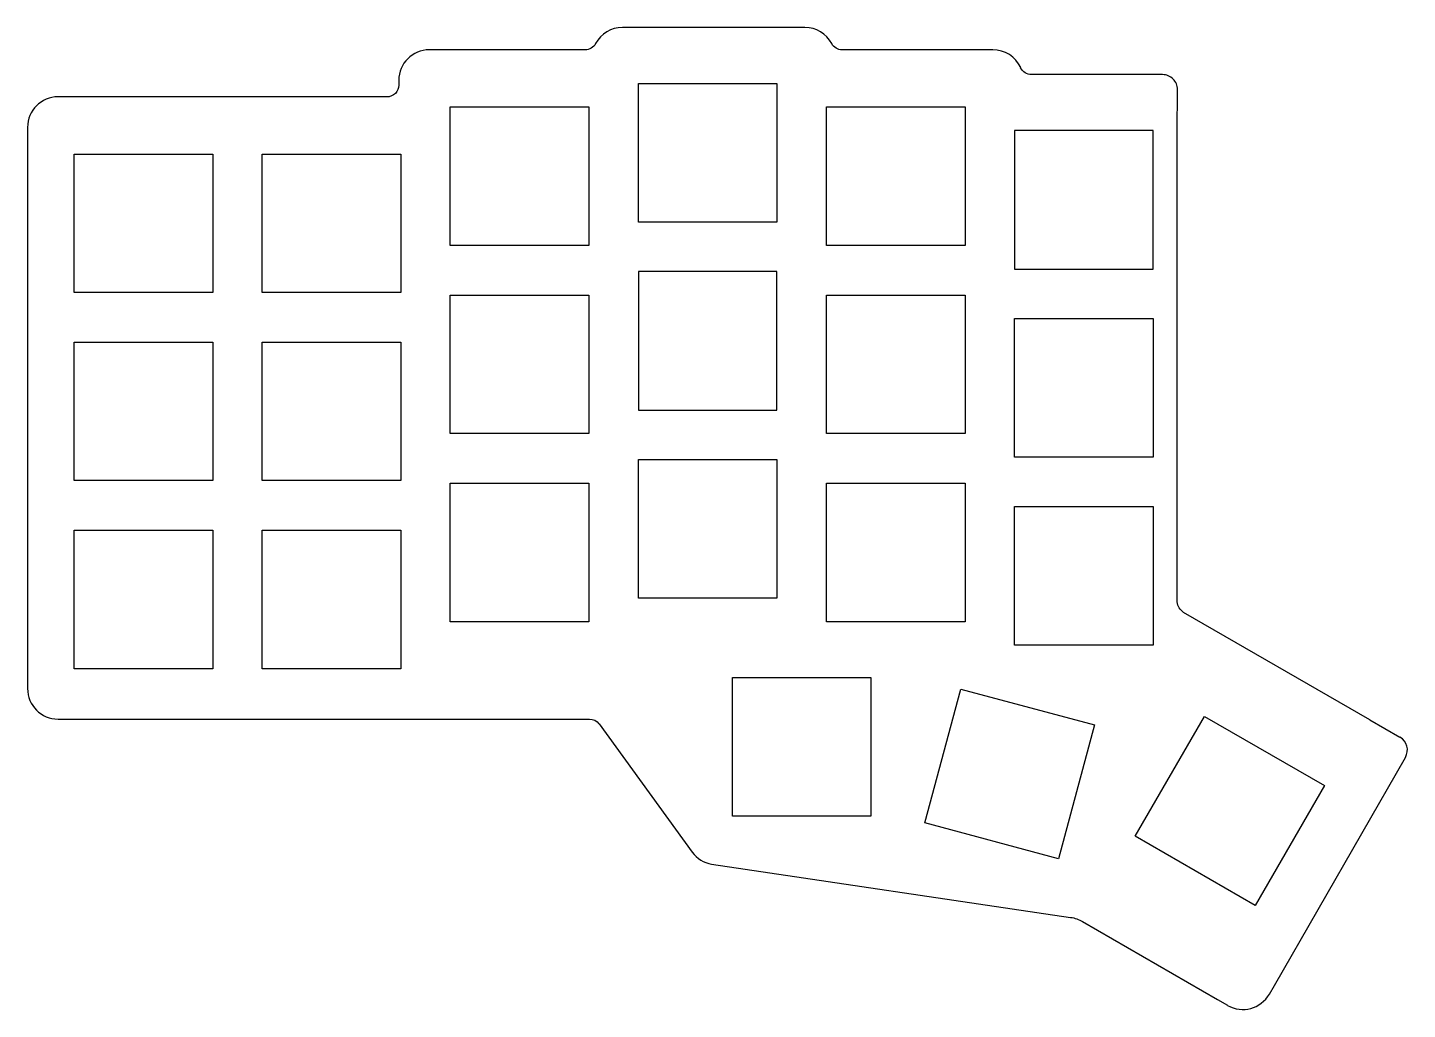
# Model space of a CAD drawing. Header units: millimetres. Extents: x 80 to 219, y 57 to 156.
import ezdxf

# ---------------------------------------------------------------- set-up
doc = ezdxf.new("R2010")
doc.units = ezdxf.units.MM
doc.layers.get('0').update_dxf_attribs({"linetype": 'CONTINUOUS'})

msp = doc.modelspace()

# ---------------------------------------------------------------- linework, layer by layer
for p, q in [((158.04, 156.45, 0.75), (139.61, 156.45, 0.75)), ((135.84, 154.2, 0.75), (120.1, 154.2, 0.75)), ((176.18, 154.2, 0.75), (161.81, 154.2, 0.75)), ((177.03, 154.2, 0.75), (176.18, 154.2, 0.75)), ((117.02, 151.12, 0.75), (117.02, 150.65, 0.75)), ((141.22, 136.81, 0.75), (141.22, 150.81, 0.75)), ((141.22, 150.81, 0.75), (155.22, 150.81, 0.75)), ((155.22, 150.81, 0.75), (155.22, 136.81, 0.75)), ((194.18, 151.7, 0.75), (180.93, 151.7, 0.75)), ((83.32, 149.45, 0.75), (82.6, 149.45, 0.75)), ((115.82, 149.45, 0.75), (83.32, 149.45, 0.75)), ((195.65, 145.81, 0.75), (195.68, 150.19, 0.75)), ((122.22, 134.43, 0.75), (122.22, 148.43, 0.75)), ((122.22, 148.43, 0.75), (136.22, 148.43, 0.75)), ((136.22, 148.43, 0.75), (136.22, 134.43, 0.75)), ((160.23, 134.43, 0.75), (160.23, 148.43, 0.75)), ((160.23, 148.43, 0.75), (174.23, 148.43, 0.75)), ((174.23, 148.43, 0.75), (174.23, 134.43, 0.75)), ((79.52, 146.37, 0.75), (79.52, 145.65, 0.75)), ((79.52, 145.65, 0.75), (79.52, 89.68, 0.75)), ((193.23, 146.06, 0.75), (179.23, 146.06, 0.75)), ((179.23, 146.06, 0.75), (179.23, 132.06, 0.75)), ((193.23, 132.06, 0.75), (193.23, 146.06, 0.75)), ((195.65, 98.45, 0.75), (195.65, 145.81, 0.75)), ((84.22, 129.68, 0.75), (84.22, 143.68, 0.75)), ((84.22, 143.68, 0.75), (98.22, 143.68, 0.75)), ((98.22, 143.68, 0.75), (98.22, 129.68, 0.75)), ((103.22, 129.68, 0.75), (103.22, 143.68, 0.75)), ((103.22, 143.68, 0.75), (117.22, 143.68, 0.75)), ((117.22, 143.68, 0.75), (117.22, 129.68, 0.75)), ((155.22, 136.81, 0.75), (141.22, 136.81, 0.75)), ((136.22, 134.43, 0.75), (122.22, 134.43, 0.75)), ((174.23, 134.43, 0.75), (160.23, 134.43, 0.75)), ((155.22, 131.81, 0.75), (141.22, 131.81, 0.75)), ((141.22, 131.81, 0.75), (141.22, 117.81, 0.75)), ((155.22, 117.81, 0.75), (155.22, 131.81, 0.75)), ((179.23, 132.06, 0.75), (193.23, 132.06, 0.75)), ((98.22, 129.68, 0.75), (84.22, 129.68, 0.75)), ((117.22, 129.68, 0.75), (103.22, 129.68, 0.75)), ((122.22, 115.43, 0.75), (122.22, 129.43, 0.75)), ((122.22, 129.43, 0.75), (136.22, 129.43, 0.75)), ((136.22, 129.43, 0.75), (136.22, 115.43, 0.75)), ((160.23, 115.43, 0.75), (160.23, 129.43, 0.75)), ((160.23, 129.43, 0.75), (174.23, 129.43, 0.75)), ((174.23, 129.43, 0.75), (174.23, 115.43, 0.75)), ((179.23, 113.06, 0.75), (179.23, 127.06, 0.75)), ((179.23, 127.06, 0.75), (193.23, 127.06, 0.75)), ((193.23, 127.06, 0.75), (193.23, 113.06, 0.75)), ((84.22, 110.68, 0.75), (84.22, 124.68, 0.75)), ((84.22, 124.68, 0.75), (98.22, 124.68, 0.75)), ((98.22, 124.68, 0.75), (98.22, 110.68, 0.75)), ((103.22, 110.68, 0.75), (103.22, 124.68, 0.75)), ((103.22, 124.68, 0.75), (117.22, 124.68, 0.75)), ((117.22, 124.68, 0.75), (117.22, 110.68, 0.75)), ((141.22, 117.81, 0.75), (155.22, 117.81, 0.75)), ((136.22, 115.43, 0.75), (122.22, 115.43, 0.75)), ((174.23, 115.43, 0.75), (160.23, 115.43, 0.75)), ((193.23, 113.06, 0.75), (179.23, 113.06, 0.75)), ((141.22, 98.81, 0.75), (141.22, 112.81, 0.75)), ((141.22, 112.81, 0.75), (155.22, 112.81, 0.75)), ((155.22, 112.81, 0.75), (155.22, 98.81, 0.75)), ((98.22, 110.68, 0.75), (84.22, 110.68, 0.75)), ((117.22, 110.68, 0.75), (103.22, 110.68, 0.75)), ((122.22, 96.43, 0.75), (122.22, 110.43, 0.75)), ((122.22, 110.43, 0.75), (136.22, 110.43, 0.75)), ((136.22, 110.43, 0.75), (136.22, 96.43, 0.75)), ((160.23, 96.43, 0.75), (160.23, 110.43, 0.75)), ((160.23, 110.43, 0.75), (174.23, 110.43, 0.75)), ((174.23, 110.43, 0.75), (174.23, 96.43, 0.75)), ((179.23, 94.06, 0.75), (179.23, 108.06, 0.75)), ((179.23, 108.06, 0.75), (193.23, 108.06, 0.75)), ((193.23, 108.06, 0.75), (193.23, 94.06, 0.75)), ((84.22, 91.68, 0.75), (84.22, 105.68, 0.75)), ((84.22, 105.68, 0.75), (98.22, 105.68, 0.75)), ((98.22, 105.68, 0.75), (98.22, 91.68, 0.75)), ((103.22, 91.68, 0.75), (103.22, 105.68, 0.75)), ((103.22, 105.68, 0.75), (117.22, 105.68, 0.75)), ((117.22, 105.68, 0.75), (117.22, 91.68, 0.75)), ((155.22, 98.81, 0.75), (141.22, 98.81, 0.75)), ((136.22, 96.43, 0.75), (122.22, 96.43, 0.75)), ((174.23, 96.43, 0.75), (160.23, 96.43, 0.75)), ((215.13, 86.51, 0.75), (196.29, 97.37, 0.75)), ((193.23, 94.06, 0.75), (179.23, 94.06, 0.75)), ((98.22, 91.68, 0.75), (84.22, 91.68, 0.75)), ((117.22, 91.68, 0.75), (103.22, 91.68, 0.75)), ((150.72, 76.8, 0.75), (150.72, 90.8, 0.75)), ((150.72, 90.8, 0.75), (164.72, 90.8, 0.75)), ((164.72, 90.8, 0.75), (164.72, 76.8, 0.75)), ((170.16, 76.1, 0.75), (173.78, 89.63, 0.75)), ((173.78, 89.63, 0.75), (187.31, 86, 0.75)), ((82.6, 86.6, 0.75), (136.27, 86.6, 0.75)), ((191.42, 74.75, 0.75), (198.42, 86.87, 0.75)), ((198.42, 86.87, 0.75), (210.54, 79.87, 0.75)), ((215.13, 86.51, 0.75), (218.16, 84.77, 0.75)), ((137.25, 86.1, 0.75), (146.67, 73.14, 0.75)), ((187.31, 86, 0.75), (183.68, 72.48, 0.75)), ((205.47, 59.67, 0.75), (218.71, 82.72, 0.75)), ((210.54, 79.87, 0.75), (203.54, 67.75, 0.75)), ((164.72, 76.8, 0.75), (150.72, 76.8, 0.75)), ((183.68, 72.48, 0.75), (170.16, 76.1, 0.75)), ((203.54, 67.75, 0.75), (191.42, 74.75, 0.75)), ((148.62, 71.95, 0.75), (184.88, 66.56, 0.75)), ((186.1, 66.14, 0.75), (199.74, 58.26, 0.75)), ((204.97, 58.81, 0.75), (205.47, 59.67, 0.75)), ((199.74, 58.26, 0.75), (200.75, 57.68, 0.75))]:
    msp.add_line(p, q)
for centre, radius, start, end in [((139.61, 153.37, 0.75), 3.09, 90, 151.6409), ((158.04, 153.37, 0.75), 3.09, 28.3591, 90), ((120.1, 151.12, 0.75), 3.09, 90, 180), ((177.04, 151.12, 0.75), 3.09, 24.6057, 90.0845), ((194.18, 150.2, 0.75), 1.5, -0.2831, 90), ((82.6, 146.37, 0.75), 3.09, 90, 180), ((82.6, 89.68, 0.75), 3.09, 180, 270), ((217.41, 83.47, 0.75), 1.5, -29.8834, 60.0473), ((149.05, 74.87, 0.75), 2.95, 216, 261.5449), ((202.29, 60.35, 0.75), 3.09, 240, 330)]:
    msp.add_arc(centre, radius, start, end)
at = {"extrusion": (0, 0, -1)}
for centre, radius, start, end in [((-135.84, 155.4, -0.75), 1.2, 208.3591, 270), ((-161.81, 155.4, -0.75), 1.2, 270, 331.6409), ((-180.93, 152.9, -0.75), 1.2, 270, 335.3943), ((-115.82, 150.65, -0.75), 1.2, 179.9997, 270), ((-136.27, 85.4, -0.75), 1.2, 90, 144), ((-184.37, 63.15, -0.75), 3.45, 98.4551, 120)]:
    msp.add_arc(centre, radius, start, end, dxfattribs=at)
msp.add_open_spline([(196.29, 97.37, 0.75), (195.95, 97.67, 0.75), (195.71, 97.93, 0.75), (195.65, 98.45, 0.75)], degree=3)

doc.saveas('drawing.dxf')
